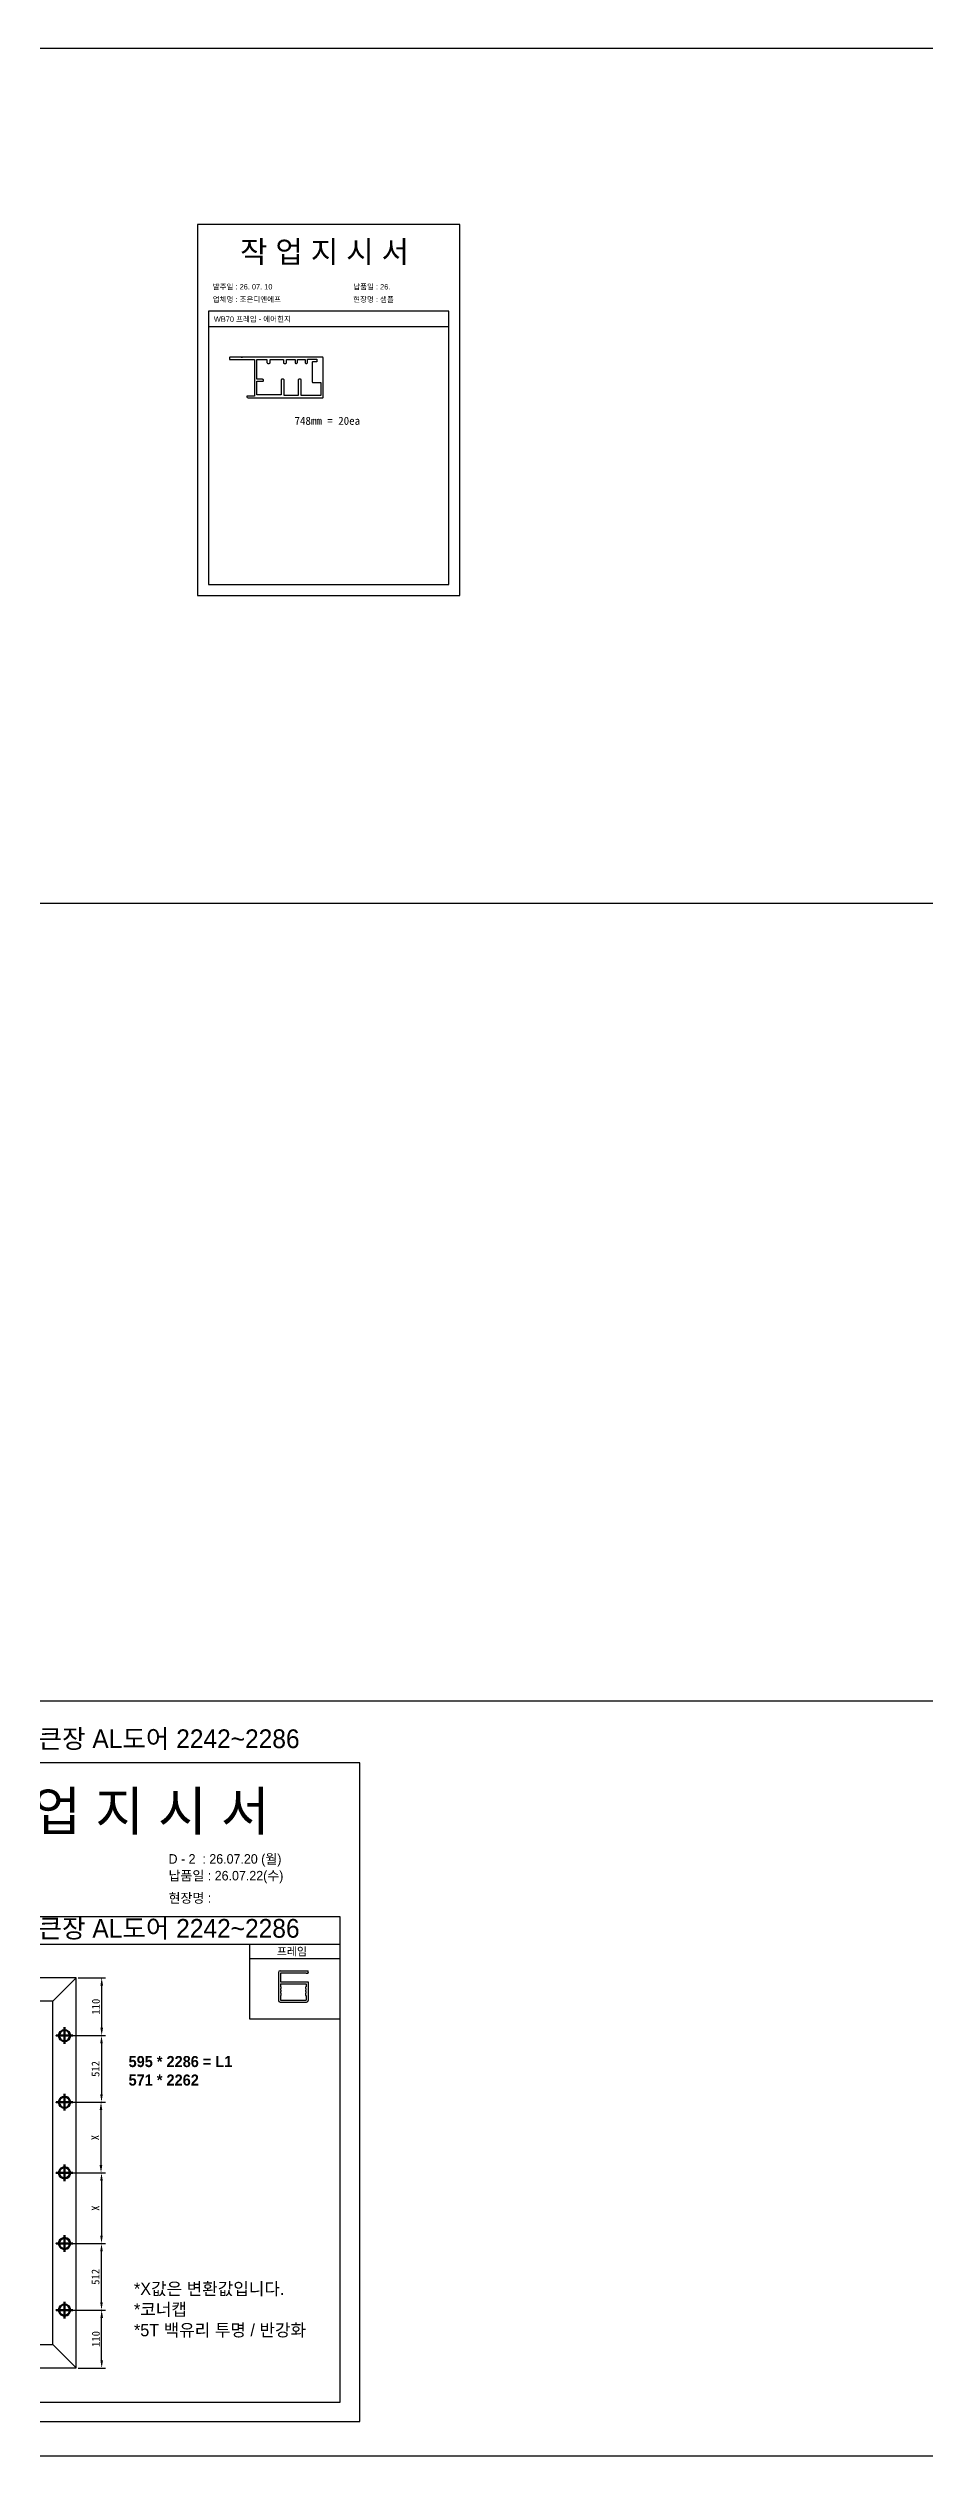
# Model space of a CAD drawing. Header units: millimetres. Extents: x -44117 to 256353, y -2095463 to 65325.
# Drawn here: x 124897 to 130515, y -1122029 to -1106604 of the extents above; entities that cross this region are included whole.
import ezdxf

# ---------------------------------------------------------------- set-up
doc = ezdxf.new("R2010")
doc.units = ezdxf.units.MM
doc.header["$LTSCALE"] = 10
doc.layers.add('Layer1', color=7, linetype='Continuous', lineweight=70)
doc.styles.add('MtX_Gulim', font='')
doc.styles.get('MtX_Gulim').set_extended_font_data('Gulim', bold=True)
doc.dimstyles.new('복사 ISO-25', dxfattribs={"dimscale": 3, "dimtxt": 2.5, "dimasz": 2.5, "dimexe": 1.25, "dimexo": 0.625, "dimtad": 1, "dimtxsty": 'Standard', "dimcen": 2.5, "dimadec": 0, "dimazin": 0, "dimtfac": 1, "dimtmove": 0, "dimatfit": 3, "dimfxl": 0, "dimarcsym": 0})

# ---------------------------------------------------------------- blocks, each defined once
blk = doc.blocks.new('*D7863')
at = {"color": 0, "lineweight": -2}
for p, q in [((125090, -1118966), (125265, -1118966)), ((125240, -1119016), (125240, -1119286)), ((125015, -1119336), (125265, -1119336))]:
    blk.add_line(p, q, dxfattribs=at)
at = {"color": 0}
for points in [[(125249, -1119016), (125232, -1119016), (125240, -1118966)], [(125232, -1119286), (125249, -1119286), (125240, -1119336)]]:
    blk.add_solid(points, dxfattribs=at)
at = {"layer": 'Defpoints', "color": 0}
for p in [(125077, -1118966), (125002, -1119336), (125240, -1119336)]:
    blk.add_point(p, dxfattribs=at)
at = {"color": 0, "insert": (125203, -1119151), "char_height": 50, "attachment_point": 5, "rotation": 90}
blk.add_mtext('110', dxfattribs=at)
blk = doc.blocks.new('*D7864')
at = {"color": 0, "lineweight": -2}
for p, q in [((125015, -1119336), (125264, -1119336)), ((125239, -1119386), (125239, -1119713)), ((125015, -1119763), (125264, -1119763))]:
    blk.add_line(p, q, dxfattribs=at)
at = {"color": 0}
for points in [[(125247, -1119386), (125231, -1119386), (125239, -1119336)], [(125231, -1119713), (125247, -1119713), (125239, -1119763)]]:
    blk.add_solid(points, dxfattribs=at)
at = {"layer": 'Defpoints', "color": 0}
for p in [(125002, -1119336), (125002, -1119763), (125239, -1119763)]:
    blk.add_point(p, dxfattribs=at)
at = {"color": 0, "insert": (125201, -1119550), "char_height": 50, "attachment_point": 5, "rotation": 90}
blk.add_mtext('512', dxfattribs=at)
blk = doc.blocks.new('*D7865')
at = {"color": 0, "lineweight": -2}
for p, q in [((125015, -1121095), (125265, -1121095)), ((125240, -1121416), (125240, -1121145)), ((125090, -1121466), (125265, -1121466))]:
    blk.add_line(p, q, dxfattribs=at)
at = {"color": 0}
for points in [[(125249, -1121145), (125232, -1121145), (125240, -1121095)], [(125232, -1121416), (125249, -1121416), (125240, -1121466)]]:
    blk.add_solid(points, dxfattribs=at)
at = {"layer": 'Defpoints', "color": 0}
for p in [(125002, -1121095), (125240, -1121095), (125077, -1121466)]:
    blk.add_point(p, dxfattribs=at)
at = {"color": 0, "insert": (125203, -1121280), "char_height": 50, "attachment_point": 5, "rotation": 90}
blk.add_mtext('110', dxfattribs=at)
blk = doc.blocks.new('*D7866')
at = {"color": 0, "lineweight": -2}
for p, q in [((125015, -1120668), (125264, -1120668)), ((125239, -1121045), (125239, -1120718)), ((125015, -1121095), (125264, -1121095))]:
    blk.add_line(p, q, dxfattribs=at)
at = {"color": 0}
for points in [[(125247, -1120718), (125231, -1120718), (125239, -1120668)], [(125231, -1121045), (125247, -1121045), (125239, -1121095)]]:
    blk.add_solid(points, dxfattribs=at)
at = {"layer": 'Defpoints', "color": 0}
for p in [(125002, -1120668), (125239, -1120668), (125002, -1121095)]:
    blk.add_point(p, dxfattribs=at)
at = {"color": 0, "insert": (125201, -1120882), "char_height": 50, "attachment_point": 5, "rotation": 90}
blk.add_mtext('512', dxfattribs=at)
blk = doc.blocks.new('*D7867')
at = {"color": 0, "lineweight": -2}
for p, q in [((125015, -1119763), (125261, -1119763)), ((125236, -1120166), (125236, -1119813)), ((125015, -1120216), (125261, -1120216))]:
    blk.add_line(p, q, dxfattribs=at)
at = {"color": 0}
for points in [[(125244, -1119813), (125227, -1119813), (125236, -1119763)], [(125227, -1120166), (125244, -1120166), (125236, -1120216)]]:
    blk.add_solid(points, dxfattribs=at)
at = {"layer": 'Defpoints', "color": 0}
for p in [(125002, -1119763), (125236, -1119763), (125002, -1120216)]:
    blk.add_point(p, dxfattribs=at)
at = {"color": 0, "insert": (125198, -1119990), "char_height": 50, "attachment_point": 5, "rotation": 90}
blk.add_mtext('X', dxfattribs=at)
blk = doc.blocks.new('*D7868')
at = {"color": 0, "lineweight": -2}
for p, q in [((125015, -1120216), (125264, -1120216)), ((125239, -1120266), (125239, -1120618)), ((125015, -1120668), (125264, -1120668))]:
    blk.add_line(p, q, dxfattribs=at)
at = {"color": 0}
for points in [[(125247, -1120266), (125231, -1120266), (125239, -1120216)], [(125231, -1120618), (125247, -1120618), (125239, -1120668)]]:
    blk.add_solid(points, dxfattribs=at)
at = {"layer": 'Defpoints', "color": 0}
for p in [(125002, -1120216), (125002, -1120668), (125239, -1120668)]:
    blk.add_point(p, dxfattribs=at)
at = {"color": 0, "insert": (125201, -1120442), "char_height": 50, "attachment_point": 5, "rotation": 90}
blk.add_mtext('X', dxfattribs=at)

msp = doc.modelspace()

# ---------------------------------------------------------------- linework, layer by layer
at = {"color": 1}
for p, q in [((104302.82932, -1106603.53808), (196571.97618, -1106603.53808)), ((104302.82932, -1112082.05947), (196571.97618, -1112082.05947)), ((104196.73721, -1117192.16289), (196465.88407, -1117192.16289)), ((104196.73721, -1122028.71364), (196465.88407, -1122028.71364))]:
    msp.add_line(p, q, dxfattribs=at)
for p, q in [((127464.27054, -1108289.47905), (125924.27054, -1108289.47905)), ((127464.27054, -1108389.47905), (125924.27054, -1108389.47905)), ((126769.30405, -1118575.33484), (124033.9697, -1118575.33484)), ((126769.30405, -1118752.95395), (124033.9697, -1118752.95395)), ((126769.30405, -1118845.33257), (126187.18398, -1118845.33257)), ((126373.07321, -1118931.24393), (126373.07321, -1119111.24393)), ((126383.07321, -1118921.24393), (126563.07321, -1118921.24393)), ((126385.07321, -1118936.24393), (126385.07321, -1118992.24393)), ((126551.07321, -1118936.24393), (126385.07321, -1118936.24393)), ((126551.07321, -1118936.24393), (126563.07321, -1118936.24393)), ((126563.07321, -1118936.24393), (126563.07321, -1118921.24393)), ((126563.07321, -1118931.24393), (126563.07321, -1118933.24393)), ((124927.07393, -1119115.75568), (125077.07393, -1118965.75568)), ((126385.07321, -1118992.24393), (126563.07321, -1118992.24393)), ((126385.07321, -1119004.24393), (126385.07321, -1119009.24393)), ((126385.07321, -1119004.24393), (126385.07321, -1119024.24393)), ((126385.07321, -1119004.24393), (126551.07321, -1119004.24393)), ((126385.07321, -1119024.24393), (126389.07321, -1119024.24393)), ((126385.07321, -1119034.24393), (126385.07321, -1119044.24393)), ((126385.07321, -1119034.24393), (126389.07321, -1119034.24393)), ((126385.07321, -1119044.24393), (126389.07321, -1119044.24393)), ((126385.07321, -1119054.24393), (126385.07321, -1119064.24393)), ((126385.07321, -1119054.24393), (126389.07321, -1119054.24393)), ((126385.07321, -1119064.24393), (126389.07321, -1119064.24393)), ((126385.07321, -1119079.24393), (126385.07321, -1119109.24393)), ((126385.07321, -1119079.24393), (126389.07321, -1119079.24393)), ((126389.07321, -1119024.24393), (126389.07321, -1119034.24393)), ((126389.07321, -1119044.24393), (126389.07321, -1119054.24393)), ((126389.07321, -1119064.24393), (126389.07321, -1119079.24393)), ((126547.07321, -1119024.24393), (126547.07321, -1119034.24393)), ((126547.07321, -1119024.24393), (126551.07321, -1119024.24393)), ((126547.07321, -1119034.24393), (126551.07321, -1119034.24393)), ((126547.07321, -1119044.24393), (126547.07321, -1119054.24393)), ((126547.07321, -1119044.24393), (126551.07321, -1119044.24393)), ((126547.07321, -1119054.24393), (126551.07321, -1119054.24393)), ((126547.07321, -1119064.24393), (126547.07321, -1119079.24393)), ((126547.07321, -1119064.24393), (126551.07321, -1119064.24393)), ((126547.07321, -1119079.24393), (126551.07321, -1119079.24393)), ((126551.07321, -1119004.24393), (126551.07321, -1119009.24393)), ((126551.07321, -1119004.24393), (126551.07321, -1119024.24393)), ((126551.07321, -1119044.24393), (126551.07321, -1119034.24393)), ((126551.07321, -1119064.24393), (126551.07321, -1119054.24393)), ((126551.07321, -1119079.24393), (126551.07321, -1119109.24393)), ((126563.07321, -1118992.24393), (126563.07321, -1119111.24393)), ((126383.07321, -1119121.24393), (126553.07321, -1119121.24393)), ((126385.07321, -1119109.24393), (126551.07321, -1119109.24393)), ((126551.07321, -1119101.24393), (126551.07321, -1119109.24393)), ((124927.07393, -1121315.75568), (125077.07393, -1121465.75568))]:
    msp.add_line(p, q)
for points in [[(125854.27054, -1110110.30933), (127534.27054, -1110110.30933), (127534.27054, -1107734.30933), (125854.27054, -1107734.30933)], [(123909.63632, -1121809.47744), (126893.63743, -1121809.47744), (126893.63743, -1117589.2473), (123909.63632, -1117589.2473)], [(126769.30405, -1118752.95395), (126187.18398, -1118752.95395), (126187.18398, -1119229.41204), (126769.30405, -1119229.41204)], [(124180.55282, -1121465.75568), (125077.07393, -1121465.75568), (125077.07393, -1118965.75568), (124180.55282, -1118965.75568)], [(124330.55282, -1121315.75568), (124927.07393, -1121315.75568), (124927.07393, -1119115.75568), (124330.55282, -1119115.75568)]]:
    msp.add_lwpolyline(points, close=True)
for points in [[(125924.27054, -1108289.47905), (125924.27054, -1110040.30933), (127464.27054, -1110040.30933), (127464.27054, -1108289.47905)], [(124033.9697, -1118575.33484), (124033.9697, -1121685.14406), (126769.30405, -1121685.14406), (126769.30405, -1118575.33484)]]:
    msp.add_lwpolyline(points)
at = {"color": 0}
for points in [[(126399.2578, -1108844.05655), (126656.18837, -1108844.05655, 0.4142135624), (126659.18837, -1108841.05655), (126659.18837, -1108587.05655, 0.4142135624), (126656.18837, -1108584.05655), (126140.68837, -1108584.05655), (126139.18837, -1108587.05655), (126137.68837, -1108584.05655), (126062.18837, -1108584.05655, 0.4142135624), (126059.18837, -1108587.05655), (126059.18837, -1108596.05655, 0.4142135624), (126062.18837, -1108599.05655), (126219.18837, -1108599.05655), (126219.18837, -1108834.05655), (126171.18837, -1108834.05655, 0.4669357671), (126169.21948, -1108836.40791, 0.3630945399), (126178.07023, -1108843.82679), (126399.11897, -1108844.05462, 0.0069427707), (126399.2578, -1108844.05655), (126399.2578, -1108844.05655)], [(126589.18837, -1108616.05655), (126589.18837, -1108742.05655, 0.4142135624), (126592.18837, -1108745.05655), (126644.18837, -1108745.05655), (126644.18837, -1108829.05655), (126519.18837, -1108829.05655), (126519.18837, -1108730.05655, 0.4142135624), (126514.18837, -1108725.05655), (126504.18837, -1108725.05655, 0.4142135624), (126499.18837, -1108730.05655), (126499.18837, -1108829.05655), (126409.18837, -1108829.05655), (126409.18837, -1108730.05655, 0.4142135624), (126404.18837, -1108725.05655), (126394.18837, -1108725.05655, 0.4142135624), (126389.18837, -1108730.05655), (126389.18837, -1108823.65251), (126234.18837, -1108824.61211), (126234.18837, -1108737.05655), (126273.68837, -1108737.05655, 0.4142135624), (126276.68837, -1108734.05655), (126276.68837, -1108730.05655, 0.4142135624), (126271.68837, -1108725.05655), (126234.18837, -1108725.05655), (126234.18837, -1108599.05655), (126299.18837, -1108599.05655), (126299.18837, -1108618.05655, 0.4142135624), (126304.18837, -1108623.05655), (126314.18837, -1108623.05655, 0.4142135624), (126319.18837, -1108618.05655), (126319.18837, -1108599.05655), (126404.18837, -1108599.05655), (126404.18837, -1108618.05655, 0.4142135624), (126409.18837, -1108623.05655), (126419.18837, -1108623.05655, 0.4142135624), (126424.18837, -1108618.05655), (126424.18837, -1108599.05655), (126479.18837, -1108599.05655), (126479.18837, -1108618.05655, 0.4142135624), (126484.18837, -1108623.05655), (126489.18837, -1108623.05655, 0.4142135624), (126494.18837, -1108618.05655), (126494.18837, -1108599.05655), (126544.18837, -1108599.05655), (126544.18837, -1108618.05655, 0.4142135624), (126549.18837, -1108623.05655), (126554.18837, -1108623.05655, 0.4142135624), (126559.18837, -1108618.05655), (126559.18837, -1108596.05655), (126619.18837, -1108596.05655), (126619.18837, -1108613.05655), (126592.18837, -1108613.05655, 0.4142135624)]]:
    msp.add_lwpolyline(points, format="xyb", close=True, dxfattribs=at)
for centre, start, end in [((126383.07321, -1118931.24393), 90, 180), ((126383.07321, -1119111.24393), 180, 270), ((126553.07321, -1119111.24393), 270, 0), ((126553.07321, -1119111.24393), 270, 0)]:
    msp.add_arc(centre, 10, start, end)
at = {"layer": 'Layer1'}
for p, q in [((125002.07393, -1119282.91033), (125002.07393, -1119389.89402)), ((125002.07393, -1119709.91984), (125002.07393, -1119816.90353)), ((125002.07393, -1120162.26383), (125002.07393, -1120269.24753)), ((125002.07393, -1120721.59153), (125002.07393, -1120614.60783)), ((125002.07393, -1121148.60103), (125002.07393, -1121041.61734))]:
    msp.add_line(p, q, dxfattribs=at)
for points in [[(125055.56577, -1119336.40218), (124948.58208, -1119336.40218)], [(125055.56577, -1119763.41168), (124948.58208, -1119763.41168)], [(125055.56577, -1120215.75568), (124948.58208, -1120215.75568)], [(125055.56577, -1120668.09968), (124948.58208, -1120668.09968)], [(125055.56577, -1121095.10918), (124948.58208, -1121095.10918)]]:
    msp.add_lwpolyline(points, close=True, dxfattribs=at)
for centre in [(125002.07393, -1119336.40218), (125002.07393, -1119763.41168), (125002.07393, -1120215.75568), (125002.07393, -1120668.09968), (125002.07393, -1121095.10918)]:
    msp.add_circle(centre, 35.66123, dxfattribs=at)

# ---------------------------------------------------------------- texts
at = {"linetype": 'Continuous', "style": 'MtX_Gulim'}
msp.add_text('프레임', height=51.271748, dxfattribs=at).set_placement((126362.65981, -1118822.96313))
at = {"attachment_point": 1}
for s, width, gutter_width, heights, insert, char_height in [('{\\fGulim|b0|i0|c129|p50;작 업 지 시 서}', 3307.3198183, 12.5, [-155.84554], (126127.07715, -1107838.47184), 140), ('{\\fGulim|b0|i0|c129|p50;발주일 : 26. 07. 10}', 3307.3198183, 12.5, [38.18216], (125951.86779, -1108115.19226), 34.3), ('{\\fGulim|b0|i0|c129|p50;납품일 : 26. }', 3307.3198183, 12.5, [37.67976], (126851.84578, -1108115.19226), 34.3), ('{\\fGulim|b0|i0|c129|p50;업체명 : 조은디엔에프}', 3307.3198183, 12.5, [36.11279], (125951.86779, -1108195.84844), 34.3), ('{\\fGulim|b0|i0|c129|p50;현장명 : 샘플}', 3307.3198183, 12.5, [38.2735], (126851.84578, -1108195.84844), 34.3), ('{\\fGulim|b0|i0|c129|p50;WB70 프레임 - 에어힌지}', 3307.3198183, 12.5, [-38.22783], (125958.91, -1108322.51454), 34.3), ('{\\fGulim|b1|i0|c129|p50;}748mm = 20ea', 3307.3198183, 12.5, [779.44612], (126475.92357, -1108965.27516), 51.45), ('{\\fGulim|b0|i0|c129|p50;유리장식키큰장 AL도어 2242~2286}', 2836.7034314, 10.72131, [-133.98922], (124082.05081, -1117374.45923), 120.0786444), ('{\\fGulim|b0|i0|c129|p50;작 업 지 시 서}', 5874.4321472, 22.20239, [-276.81147], (124394.19299, -1117774.25983), 248.6667591), ('{\\fGulim|b0|i0|c129|p50;\\C1;D - 2  : 26.07.20 (월)}', 5874.4321472, 22.20239, [62.32696], (125668.6874, -1118173.83356), 60.923356), ('{\\fGulim|b0|i0|c129|p50;납품일 : 26.07.22(수)}', 5874.4321472, 22.20239, [62.32696], (125668.6874, -1118281.23206), 60.923356), ('{\\fGulim|b0|i0|c129|p50;현장명 : }', 5874.4321472, 22.20239, [-67.98106], (125668.6874, -1118424.49285), 60.923356), ('{\\fGulim|b0|i0|c129|p50;유리장식키큰장 AL도어 2242~2286}', 2836.7034314, 10.72131, [-133.98922], (124082.05081, -1118589.15753), 120.0786444), ('{\\f굴림|b1|i0|c129|p50;595 * 2286 = L1\\P\\C1;571 * 2262}', 21510.0890558, 276.6388, [-191.85936], (125412.46778, -1119466.95621), 71.1356923), ('{\\fGulim|b0|i0|c129|p50;*X값은 변환값입니다.\\P*코너캡\\P*5T 백유리 투명 / 반강화 }', 1875.2995193, 7.08769, [-368.08904], (125446.96783, -1120918.60023), 79.3820819)]:
    msp.add_mtext_dynamic_manual_height_columns(s, width=width, gutter_width=gutter_width, heights=heights, dxfattribs=dict(at, insert=insert, char_height=char_height))

# ---------------------------------------------------------------- dimensions: what is measured, and where the dimension line sits
for base, p1, p2, angle, text, picture, middle in [((125240.45756, -1119336.40218), (125077.07393, -1118965.75568), (125002.0494, -1119336.40218), 90, '110', '*D7863', (125202.95756, -1119151.07893)), ((125238.93429, -1119763.41168), (125002.07393, -1119336.40218), (125002.07393, -1119763.41168), 90, '512', '*D7864', (125201.43429, -1119549.90693)), ((125235.80929, -1119763.41168), (125002.07393, -1120215.75568), (125002.07393, -1119763.41168), 90, 'X', '*D7867', (125198.30929, -1119989.58368)), ((125238.93429, -1120668.09968), (125002.07393, -1120215.75568), (125002.07393, -1120668.09968), 90, 'X', '*D7868', (125201.43429, -1120441.92768)), ((125238.93429, -1120668.09968), (125002.07393, -1121095.10918), (125002.07393, -1120668.09968), 270, '512', '*D7866', (125201.43429, -1120881.60443)), ((125240.45756, -1121095.10918), (125077.07393, -1121465.75568), (125002.0494, -1121095.10918), 270, '110', '*D7865', (125202.95756, -1121280.43243))]:
    dim = msp.add_linear_dim(base=base, p1=p1, p2=p2, angle=angle, text=text, dimstyle='복사 ISO-25', override={"dimscale": 20, "dimtxsty": 'Standard'})
    dim.commit()
    dim.dimension.update_dxf_attribs({"geometry": picture, "text_midpoint": middle})

doc.saveas('drawing.dxf')
